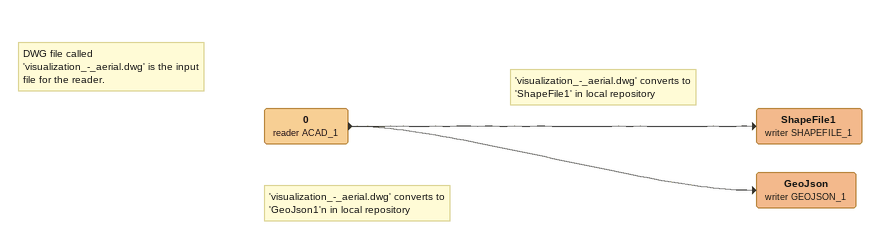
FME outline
Note: DWG file called 'visualization_-_aerial.dwg' is the input file for the reader.
Note: 'visualization_-_aerial.dwg' converts to 'GeoJson1'n in local repository
Note: 'visualization_-_aerial.dwg' converts to 'ShapeFile1' in local repository
0 (reader ACAD_1)
    -> ShapeFile1 (writer SHAPEFILE_1)
    -> GeoJson (writer GEOJSON_1)
ShapeFile1 (writer SHAPEFILE_1)
GeoJson (writer GEOJSON_1)
